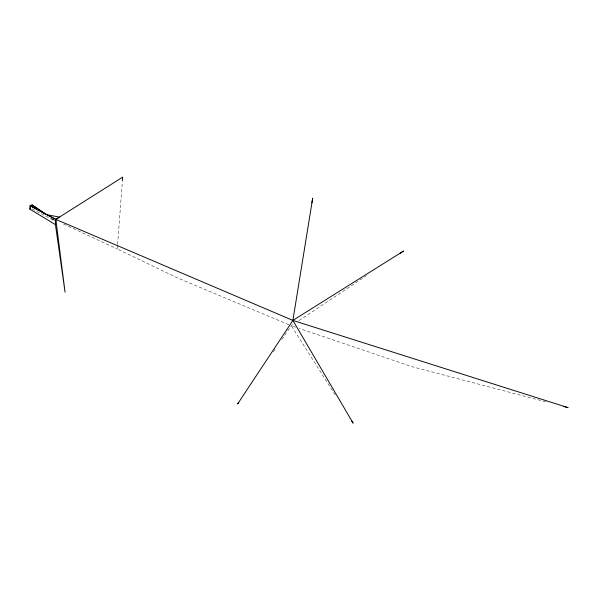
<?xml version="1.0" encoding="UTF-8"?>
<svg xmlns="http://www.w3.org/2000/svg" width="598" height="598" viewBox="0 0 598 598"><rect width="100%" height="100%" fill="white"/><g stroke="black" fill="none" stroke-linecap="round" stroke-linejoin="round"><path stroke-width="0.45" stroke-dasharray="2.99 2.24" d="M288.677 324.624L176.948 277.689L117.29 248.97L117.567 245.285M117.634 244.365L122.321 181.747M273.391 351.774L275.491 348.709M281.8 339.507L291.256 325.708L293.581 324.161M299 320.558L366.365 275.76M545.765 401.789L412.284 366.753L299.209 328.407M295.674 327.203L291.256 325.708L335.65 395.652M63.567 224.063L117.29 248.97M32.023 208.866L54.568 220.864M50.927 218.053L54.68 220.669M52.527 219.01L54.717 220.64"/><path stroke-width="0.9" d="M29.99 205.749L55.838 219.391L65.062 292.19L55.442 224.639L29.9 209.195L29.99 205.749L32.165 204.942L45.926 214.166M55.442 224.639L55.838 219.391L122.665 177.143L122.396 180.828M311.917 202.797L312.687 198.207L292.885 320.416L237.66 403.897L238.714 402.364M29.9 209.195L30.834 205.974L32.165 204.942L45.672 214.383M399.658 253.612L403.53 251.04L292.885 320.416L55.838 219.391L46.689 214.682L59.494 217.089L55.838 219.391M563.63 406.476L568.1 407.649L292.885 320.416L353.104 423.16L351.609 420.805M30.834 205.974L45.897 214.248"/></g></svg>
